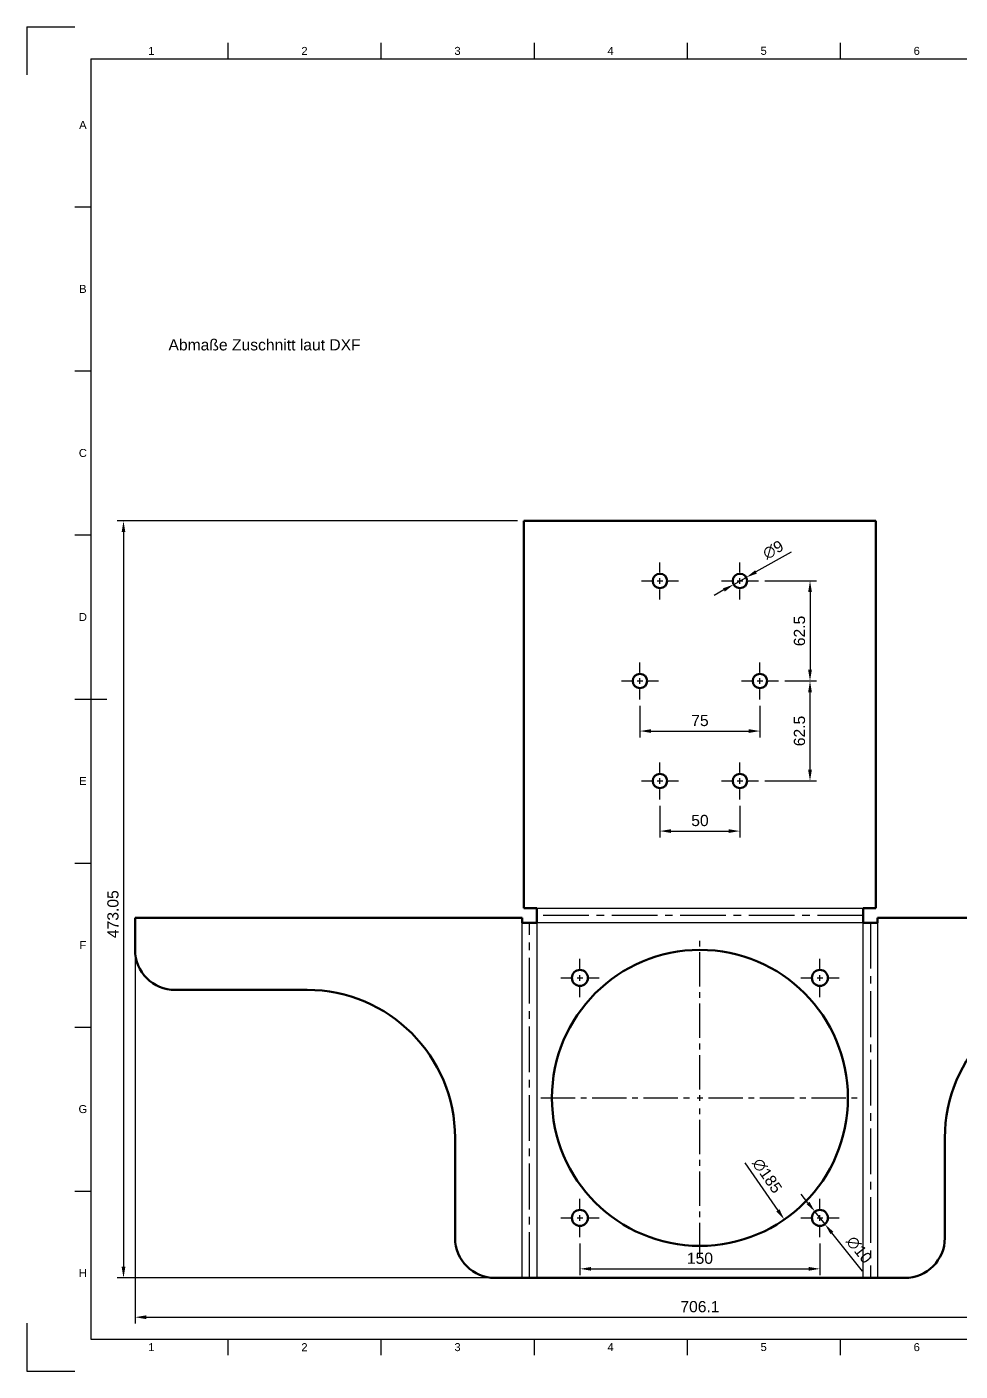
# Model space of a CAD drawing. Header units: millimetres. Extents: x 0 to 594, y 0 to 420.
# Drawn here: x 0 to 291.7, y 0 to 420 of the extents above; entities that cross this region are included whole.
import ezdxf
from ezdxf.enums import TextEntityAlignment as Align

# ---------------------------------------------------------------- set-up
doc = ezdxf.new("R2010")
doc.units = ezdxf.units.MM
doc.header["$LTSCALE"] = 0.75
doc.linetypes.add('CENTER2', pattern=[28.575, 19.05, -3.175, 3.175, -3.175])
for name, color, linetype, lineweight in [('Bend Center', 7, 'CENTER2', 25), ('Border', 7, 'Continuous', 25), ('FD_Dimensions', 7, 'Continuous', 25), ('Notes', 7, 'Continuous', 25), ('Smart Centers', 7, 'CENTER2', 25), ('Visible', 7, 'Continuous', 50), ('Visible Narrow', 7, 'Continuous', 25)]:
    doc.layers.add(name, color=color, linetype=linetype, lineweight=lineweight)
doc.styles.add('FusionTitle', font='')
doc.styles.get("Standard").update_dxf_attribs({"font": 'arial.ttf'})
doc.styles.get('FusionTitle').set_extended_font_data('Arial Unicode MS')
doc.dimstyles.new('Dim-ISO-25', dxfattribs={"dimtxt": 3.5, "dimasz": 3.5, "dimexe": 2, "dimexo": 2, "dimgap": 1.5, "dimtad": 1, "dimzin": 12, "dimdsep": 46, "dimtxsty": 'Standard', "dimcen": 0, "dimazin": 3, "dimtp": 0.1, "dimtm": 0.1, "dimtfac": 0.714, "dimtmove": 0, "dimatfit": 3, "dimfxl": 1, "dimtzin": 12, "dimarcsym": 0})

# ---------------------------------------------------------------- blocks, each defined once
blk = doc.blocks.new('*D33')
at = {"layer": 'Defpoints', "color": 0, "transparency": 16777216}
for p in [(155.342976, 265.632876), (30.199196, 29.108983), (146.319083, 29.108983)]:
    blk.add_point(p, dxfattribs=at)
at = {"layer": 'FD_Dimensions', "color": 0, "lineweight": -2, "transparency": 16777216}
for p, q in [((153.342976, 265.632876), (28.199196, 265.632876)), ((30.199196, 262.132876), (30.199196, 32.608983)), ((144.319083, 29.108983), (28.199196, 29.108983))]:
    blk.add_line(p, q, dxfattribs=at)
at = {"layer": 'FD_Dimensions', "color": 0, "transparency": 16777216}
for points in [[(29.615862, 262.132876), (30.782529, 262.132876), (30.199196, 265.632876)], [(29.615862, 32.608983), (30.782529, 32.608983), (30.199196, 29.108983)]]:
    blk.add_solid(points, dxfattribs=at)
at = {"layer": 'FD_Dimensions', "color": 0, "transparency": 16777216, "insert": (26.910997, 142.767982), "char_height": 3.5, "attachment_point": 5, "rotation": 90}
blk.add_mtext('473.05', dxfattribs=at)
blk = doc.blocks.new('ISO_A2_SHEET')
at = {"layer": 'Border'}
for p, q in [((0, 420), (15, 420)), ((0, 420), (0, 405)), ((62.8335, 415), (62.8335, 410)), ((110.6668, 415), (110.6668, 410)), ((158.5001, 415), (158.5001, 410)), ((206.3334, 415), (206.3334, 410)), ((254.1667, 415), (254.1667, 410)), ((20, 410), (584, 410)), ((20, 410), (20, 10)), ((15, 363.75), (20, 363.75)), ((15, 312.5), (20, 312.5)), ((15, 261.25), (20, 261.25)), ((15, 210), (25, 210)), ((15, 158.75), (20, 158.75)), ((15, 107.5), (20, 107.5)), ((15, 56.25), (20, 56.25)), ((0, 15), (0, 0)), ((20, 10), (584, 10)), ((62.8335, 10), (62.8335, 5)), ((110.6668, 10), (110.6668, 5)), ((158.5001, 10), (158.5001, 5)), ((206.3334, 10), (206.3334, 5)), ((254.1667, 10), (254.1667, 5)), ((0, 0), (15, 0))]:
    blk.add_line(p, q, dxfattribs=at)
at = {"layer": 'Border', "style": 'FusionTitle'}
for s, p in [('1', (38.91685, 412.5)), ('2', (86.75015, 412.5)), ('3', (134.58345, 412.5)), ('4', (182.41675, 412.5)), ('5', (230.25005, 412.5)), ('6', (278.08335, 412.5)), ('A', (17.5, 389.375)), ('B', (17.5, 338.125)), ('C', (17.5, 286.875)), ('D', (17.5, 235.625)), ('E', (17.5, 184.375)), ('F', (17.5, 133.125)), ('G', (17.5, 81.875)), ('H', (17.5, 30.625)), ('1', (38.91685, 7.5)), ('2', (86.75015, 7.5)), ('3', (134.58345, 7.5)), ('4', (182.41675, 7.5)), ('5', (230.25005, 7.5)), ('6', (278.08335, 7.5))]:
    blk.add_text(s, height=2.5, dxfattribs=at).set_placement(p, align=Align.MIDDLE)
blk = doc.blocks.new('*D38')
at = {"layer": 'Defpoints', "color": 0, "transparency": 16777216}
for p in [(33.819083, 131.608983), (386.866869, 131.608983), (386.866869, 16.839335)]:
    blk.add_point(p, dxfattribs=at)
at = {"layer": 'FD_Dimensions', "lineweight": -2, "transparency": 16777216}
for p, q in [((33.819083, 129.608983), (33.819083, 14.839335)), ((386.866869, 129.608983), (386.866869, 14.839335)), ((37.319083, 16.839335), (383.366869, 16.839335))]:
    blk.add_line(p, q, dxfattribs=at)
at = {"layer": 'FD_Dimensions', "transparency": 16777216}
for points in [[(37.319083, 17.422668), (37.319083, 16.256001), (33.819083, 16.839335)], [(383.366869, 17.422668), (383.366869, 16.256001), (386.866869, 16.839335)]]:
    blk.add_solid(points, dxfattribs=at)
at = {"layer": 'FD_Dimensions', "color": 0, "transparency": 16777216, "insert": (210.342976, 20.12634), "char_height": 3.5, "attachment_point": 5}
blk.add_mtext('706.1', dxfattribs=at)
blk = doc.blocks.new('*U13')
at = {"layer": 'Smart Centers', "color": 0, "ltscale": 0.75, "transparency": 16777216}
for p, q in [((0, 2.678906), (0, 5.75)), ((-5.75, 0), (-2.678906, 0)), ((2.678906, 0), (5.75, 0)), ((0, -5.75), (0, -2.678906))]:
    blk.add_line(p, q, dxfattribs=at)
at = {"layer": 'Smart Centers', "color": 0, "linetype": 'Continuous', "ltscale": 0.75, "transparency": 16777216}
for p, q in [((-0.892969, 0), (0.892969, 0)), ((0, -0.892969), (0, 0.892969))]:
    blk.add_line(p, q, dxfattribs=at)
blk = doc.blocks.new('*U14')
at = {"layer": 'Smart Centers', "color": 0, "ltscale": 0.75, "transparency": 16777216}
for p, q in [((0, 2.678906), (0, 5.75)), ((-5.75, 0), (-2.678906, 0)), ((2.678906, 0), (5.75, 0)), ((0, -5.75), (0, -2.678906))]:
    blk.add_line(p, q, dxfattribs=at)
at = {"layer": 'Smart Centers', "color": 0, "linetype": 'Continuous', "ltscale": 0.75, "transparency": 16777216}
for p, q in [((-0.892969, 0), (0.892969, 0)), ((0, -0.892969), (0, 0.892969))]:
    blk.add_line(p, q, dxfattribs=at)
blk = doc.blocks.new('*U15')
at = {"layer": 'Smart Centers', "color": 0, "ltscale": 0.75, "transparency": 16777216}
for p, q in [((0, 2.678906), (0, 5.75)), ((-5.75, 0), (-2.678906, 0)), ((2.678906, 0), (5.75, 0)), ((0, -5.75), (0, -2.678906))]:
    blk.add_line(p, q, dxfattribs=at)
at = {"layer": 'Smart Centers', "color": 0, "linetype": 'Continuous', "ltscale": 0.75, "transparency": 16777216}
for p, q in [((-0.892969, 0), (0.892969, 0)), ((0, -0.892969), (0, 0.892969))]:
    blk.add_line(p, q, dxfattribs=at)
blk = doc.blocks.new('*U16')
at = {"layer": 'Smart Centers', "color": 0, "ltscale": 0.75, "transparency": 16777216}
for p, q in [((0, 2.678906), (0, 5.75)), ((-5.75, 0), (-2.678906, 0)), ((2.678906, 0), (5.75, 0)), ((0, -5.75), (0, -2.678906))]:
    blk.add_line(p, q, dxfattribs=at)
at = {"layer": 'Smart Centers', "color": 0, "linetype": 'Continuous', "ltscale": 0.75, "transparency": 16777216}
for p, q in [((-0.892969, 0), (0.892969, 0)), ((0, -0.892969), (0, 0.892969))]:
    blk.add_line(p, q, dxfattribs=at)
blk = doc.blocks.new('*U17')
at = {"layer": 'Smart Centers', "color": 0, "ltscale": 0.75, "transparency": 16777216}
for p, q in [((0, 2.678906), (0, 5.75)), ((-5.75, 0), (-2.678906, 0)), ((2.678906, 0), (5.75, 0)), ((0, -5.75), (0, -2.678906))]:
    blk.add_line(p, q, dxfattribs=at)
at = {"layer": 'Smart Centers', "color": 0, "linetype": 'Continuous', "ltscale": 0.75, "transparency": 16777216}
for p, q in [((-0.892969, 0), (0.892969, 0)), ((0, -0.892969), (0, 0.892969))]:
    blk.add_line(p, q, dxfattribs=at)
blk = doc.blocks.new('*U18')
at = {"layer": 'Smart Centers', "color": 0, "ltscale": 0.75, "transparency": 16777216}
for p, q in [((0, 2.678906), (0, 5.75)), ((-5.75, 0), (-2.678906, 0)), ((2.678906, 0), (5.75, 0)), ((0, -5.75), (0, -2.678906))]:
    blk.add_line(p, q, dxfattribs=at)
at = {"layer": 'Smart Centers', "color": 0, "linetype": 'Continuous', "ltscale": 0.75, "transparency": 16777216}
for p, q in [((-0.892969, 0), (0.892969, 0)), ((0, -0.892969), (0, 0.892969))]:
    blk.add_line(p, q, dxfattribs=at)
blk = doc.blocks.new('*U19')
at = {"layer": 'Smart Centers', "color": 0, "ltscale": 0.75, "transparency": 16777216}
for p, q in [((0, 2.678906), (0, 6)), ((-6, 0), (-2.678906, 0)), ((2.678906, 0), (6, 0)), ((0, -6), (0, -2.678906))]:
    blk.add_line(p, q, dxfattribs=at)
at = {"layer": 'Smart Centers', "color": 0, "linetype": 'Continuous', "ltscale": 0.75, "transparency": 16777216}
for p, q in [((-0.892969, 0), (0.892969, 0)), ((0, -0.892969), (0, 0.892969))]:
    blk.add_line(p, q, dxfattribs=at)
blk = doc.blocks.new('*U20')
at = {"layer": 'Smart Centers', "color": 0, "ltscale": 0.75, "transparency": 16777216}
for p, q in [((0, 2.678906), (0, 49.75)), ((-49.75, 0), (-2.678906, 0)), ((2.678906, 0), (49.75, 0)), ((0, -49.75), (0, -2.678906))]:
    blk.add_line(p, q, dxfattribs=at)
at = {"layer": 'Smart Centers', "color": 0, "linetype": 'Continuous', "ltscale": 0.75, "transparency": 16777216}
for p, q in [((-0.892969, 0), (0.892969, 0)), ((0, -0.892969), (0, 0.892969))]:
    blk.add_line(p, q, dxfattribs=at)
blk = doc.blocks.new('*U21')
at = {"layer": 'Smart Centers', "color": 0, "ltscale": 0.75, "transparency": 16777216}
for p, q in [((0, 2.678906), (0, 6)), ((-6, 0), (-2.678906, 0)), ((2.678906, 0), (6, 0)), ((0, -6), (0, -2.678906))]:
    blk.add_line(p, q, dxfattribs=at)
at = {"layer": 'Smart Centers', "color": 0, "linetype": 'Continuous', "ltscale": 0.75, "transparency": 16777216}
for p, q in [((-0.892969, 0), (0.892969, 0)), ((0, -0.892969), (0, 0.892969))]:
    blk.add_line(p, q, dxfattribs=at)
blk = doc.blocks.new('*U22')
at = {"layer": 'Smart Centers', "color": 0, "ltscale": 0.75, "transparency": 16777216}
for p, q in [((0, 2.678906), (0, 6)), ((-6, 0), (-2.678906, 0)), ((2.678906, 0), (6, 0)), ((0, -6), (0, -2.678906))]:
    blk.add_line(p, q, dxfattribs=at)
at = {"layer": 'Smart Centers', "color": 0, "linetype": 'Continuous', "ltscale": 0.75, "transparency": 16777216}
for p, q in [((-0.892969, 0), (0.892969, 0)), ((0, -0.892969), (0, 0.892969))]:
    blk.add_line(p, q, dxfattribs=at)
blk = doc.blocks.new('*U23')
at = {"layer": 'Smart Centers', "color": 0, "ltscale": 0.75, "transparency": 16777216}
for p, q in [((0, 2.678906), (0, 6)), ((-6, 0), (-2.678906, 0)), ((2.678906, 0), (6, 0)), ((0, -6), (0, -2.678906))]:
    blk.add_line(p, q, dxfattribs=at)
at = {"layer": 'Smart Centers', "color": 0, "linetype": 'Continuous', "ltscale": 0.75, "transparency": 16777216}
for p, q in [((-0.892969, 0), (0.892969, 0)), ((0, -0.892969), (0, 0.892969))]:
    blk.add_line(p, q, dxfattribs=at)
blk = doc.blocks.new('*D39')
at = {"layer": 'Defpoints', "color": 0, "transparency": 16777216}
for p in [(246.286737, 49.815541), (249.399215, 45.902424)]:
    blk.add_point(p, dxfattribs=at)
at = {"layer": 'FD_Dimensions', "lineweight": -2, "transparency": 16777216}
for p, q in [((244.108003, 52.554723), (241.929269, 55.293905)), ((246.286737, 49.815541), (249.399215, 45.902424)), ((261.108159, 31.181524), (251.577949, 43.163242))]:
    blk.add_line(p, q, dxfattribs=at)
at = {"layer": 'FD_Dimensions', "transparency": 16777216}
for points in [[(244.564534, 52.917846), (243.651473, 52.191601), (246.286737, 49.815541)], [(252.034479, 43.526365), (251.121418, 42.80012), (249.399215, 45.902424)]]:
    blk.add_solid(points, dxfattribs=at)
at = {"layer": 'FD_Dimensions', "color": 0, "transparency": 16777216, "insert": (260.081516, 37.909871), "char_height": 3.5, "attachment_point": 5, "rotation": 308.49859007}
blk.add_mtext('∅10', dxfattribs=at)
blk = doc.blocks.new('*D40')
at = {"layer": 'Defpoints', "color": 0, "transparency": 16777216}
for p in [(183.981138, 123.360509), (236.704814, 47.357457)]:
    blk.add_point(p, dxfattribs=at)
at = {"layer": 'FD_Dimensions', "lineweight": -2, "transparency": 16777216}
blk.add_line((224.411825, 65.078238), (234.709864, 50.233248), dxfattribs=at)
at = {"layer": 'FD_Dimensions', "transparency": 16777216}
blk.add_solid([(235.189163, 50.56574), (234.230566, 49.900756), (236.704814, 47.357457)], dxfattribs=at)
at = {"layer": 'FD_Dimensions', "color": 0, "transparency": 16777216, "insert": (231.344581, 61.022978), "char_height": 3.5, "attachment_point": 5, "rotation": 304.74923004}
blk.add_mtext('∅185', dxfattribs=at)
blk = doc.blocks.new('*D41')
at = {"layer": 'Defpoints', "color": 0, "transparency": 16777216}
for p in [(172.842976, 41.858983), (247.842976, 41.858983), (247.842976, 31.959488)]:
    blk.add_point(p, dxfattribs=at)
at = {"layer": 'FD_Dimensions', "lineweight": -2, "transparency": 16777216}
for p, q in [((172.842976, 39.858983), (172.842976, 29.959488)), ((247.842976, 39.858983), (247.842976, 29.959488)), ((176.342976, 31.959488), (244.342976, 31.959488))]:
    blk.add_line(p, q, dxfattribs=at)
at = {"layer": 'FD_Dimensions', "transparency": 16777216}
for points in [[(176.342976, 32.542821), (176.342976, 31.376155), (172.842976, 31.959488)], [(244.342976, 32.542821), (244.342976, 31.376155), (247.842976, 31.959488)]]:
    blk.add_solid(points, dxfattribs=at)
at = {"layer": 'FD_Dimensions', "color": 0, "transparency": 16777216, "insert": (210.342976, 35.246493), "char_height": 3.5, "attachment_point": 5}
blk.add_mtext('150', dxfattribs=at)
blk = doc.blocks.new('*D42')
at = {"layer": 'Defpoints', "color": 0, "transparency": 16777216}
for p in [(197.842976, 178.632876), (222.842976, 178.632876), (222.842976, 168.733381)]:
    blk.add_point(p, dxfattribs=at)
at = {"layer": 'FD_Dimensions', "lineweight": -2, "transparency": 16777216}
for p, q in [((197.842976, 176.632876), (197.842976, 166.733381)), ((222.842976, 176.632876), (222.842976, 166.733381)), ((201.342976, 168.733381), (219.342976, 168.733381))]:
    blk.add_line(p, q, dxfattribs=at)
at = {"layer": 'FD_Dimensions', "transparency": 16777216}
for points in [[(201.342976, 169.316715), (201.342976, 168.150048), (197.842976, 168.733381)], [(219.342976, 169.316715), (219.342976, 168.150048), (222.842976, 168.733381)]]:
    blk.add_solid(points, dxfattribs=at)
at = {"layer": 'FD_Dimensions', "color": 0, "transparency": 16777216, "insert": (210.342976, 172.020387), "char_height": 3.5, "attachment_point": 5}
blk.add_mtext('50', dxfattribs=at)
blk = doc.blocks.new('*D43')
at = {"layer": 'Defpoints', "color": 0, "transparency": 16777216}
for p in [(191.592976, 209.882876), (229.092976, 209.882876), (229.092976, 199.983381)]:
    blk.add_point(p, dxfattribs=at)
at = {"layer": 'FD_Dimensions', "lineweight": -2, "transparency": 16777216}
for p, q in [((191.592976, 207.882876), (191.592976, 197.983381)), ((229.092976, 207.882876), (229.092976, 197.983381)), ((195.092976, 199.983381), (225.592976, 199.983381))]:
    blk.add_line(p, q, dxfattribs=at)
at = {"layer": 'FD_Dimensions', "transparency": 16777216}
for points in [[(195.092976, 200.566715), (195.092976, 199.400048), (191.592976, 199.983381)], [(225.592976, 200.566715), (225.592976, 199.400048), (229.092976, 199.983381)]]:
    blk.add_solid(points, dxfattribs=at)
at = {"layer": 'FD_Dimensions', "color": 0, "transparency": 16777216, "insert": (210.342976, 203.263224), "char_height": 3.5, "attachment_point": 5}
blk.add_mtext('75', dxfattribs=at)
blk = doc.blocks.new('*D44')
at = {"layer": 'Defpoints', "color": 0, "transparency": 16777216}
for p in [(234.842976, 215.632876), (244.742471, 215.632876), (228.592976, 184.382876)]:
    blk.add_point(p, dxfattribs=at)
at = {"layer": 'FD_Dimensions', "lineweight": -2, "transparency": 16777216}
for p, q in [((236.842976, 215.632876), (246.742471, 215.632876)), ((244.742471, 187.882876), (244.742471, 212.132876)), ((230.592976, 184.382876), (246.742471, 184.382876))]:
    blk.add_line(p, q, dxfattribs=at)
at = {"layer": 'FD_Dimensions', "transparency": 16777216}
for points in [[(244.159138, 212.132876), (245.325804, 212.132876), (244.742471, 215.632876)], [(244.159138, 187.882876), (245.325804, 187.882876), (244.742471, 184.382876)]]:
    blk.add_solid(points, dxfattribs=at)
at = {"layer": 'FD_Dimensions', "color": 0, "transparency": 16777216, "insert": (241.455465, 200.007876), "char_height": 3.5, "attachment_point": 5, "rotation": 90}
blk.add_mtext('62.5', dxfattribs=at)
blk = doc.blocks.new('*D45')
at = {"layer": 'Defpoints', "color": 0, "transparency": 16777216}
for p in [(228.592976, 246.882876), (234.842976, 215.632876), (244.742471, 215.632876)]:
    blk.add_point(p, dxfattribs=at)
at = {"layer": 'FD_Dimensions', "lineweight": -2, "transparency": 16777216}
for p, q in [((230.592976, 246.882876), (246.742471, 246.882876)), ((244.742471, 243.382876), (244.742471, 219.132876)), ((236.842976, 215.632876), (246.742471, 215.632876))]:
    blk.add_line(p, q, dxfattribs=at)
at = {"layer": 'FD_Dimensions', "transparency": 16777216}
for points in [[(244.159138, 243.382876), (245.325804, 243.382876), (244.742471, 246.882876)], [(244.159138, 219.132876), (245.325804, 219.132876), (244.742471, 215.632876)]]:
    blk.add_solid(points, dxfattribs=at)
at = {"layer": 'FD_Dimensions', "color": 0, "transparency": 16777216, "insert": (241.455465, 231.257876), "char_height": 3.5, "attachment_point": 5, "rotation": 90}
blk.add_mtext('62.5', dxfattribs=at)
blk = doc.blocks.new('*D46')
at = {"layer": 'Defpoints', "color": 0, "transparency": 16777216}
for p in [(224.80449, 247.98513), (220.881462, 245.780623)]:
    blk.add_point(p, dxfattribs=at)
at = {"layer": 'FD_Dimensions', "lineweight": -2, "transparency": 16777216}
for p, q in [((238.84848, 255.877009), (227.855734, 249.699746)), ((220.881462, 245.780623), (224.80449, 247.98513)), ((217.830218, 244.066007), (214.778973, 242.351391))]:
    blk.add_line(p, q, dxfattribs=at)
at = {"layer": 'FD_Dimensions', "transparency": 16777216}
for points in [[(227.569965, 250.208286), (228.141504, 249.191205), (224.80449, 247.98513)], [(217.544448, 244.574548), (218.115987, 243.557466), (220.881462, 245.780623)]]:
    blk.add_solid(points, dxfattribs=at)
at = {"layer": 'FD_Dimensions', "color": 0, "transparency": 16777216, "insert": (233.219504, 256.596579), "char_height": 3.5, "attachment_point": 5, "rotation": 29.33335902}
blk.add_mtext('∅9', dxfattribs=at)

msp = doc.modelspace()

# ---------------------------------------------------------------- linework, layer by layer
at = {"layer": 'Bend Center'}
for p, q in [((157.081029, 29.108983), (157.081029, 140.108983)), ((261.342976, 142.37093), (159.342976, 142.37093)), ((263.604923, 140.108983), (263.604923, 29.108983))]:
    msp.add_line(p, q, dxfattribs=at)
at = {"layer": 'Visible'}
for p, q in [((155.342976, 265.632876), (155.342976, 144.632876)), ((265.342976, 265.632876), (155.342976, 265.632876)), ((265.342976, 144.632876), (265.342976, 265.632876)), ((155.342976, 144.632876), (159.342976, 144.632876)), ((159.342976, 144.632876), (159.342976, 140.108983)), ((261.342976, 144.632876), (265.342976, 144.632876)), ((261.342976, 140.108983), (261.342976, 144.632876)), ((33.819083, 131.608983), (33.819083, 141.608983)), ((33.819083, 141.608983), (154.819083, 141.608983)), ((154.819083, 140.108983), (154.819083, 141.608983)), ((159.342976, 140.108983), (154.819083, 140.108983)), ((265.866869, 140.108983), (261.342976, 140.108983)), ((265.866869, 141.608983), (386.866869, 141.608983)), ((265.866869, 140.108983), (265.866869, 141.608983)), ((46.319083, 119.108983), (87.569083, 119.108983)), ((133.819083, 72.858983), (133.819083, 41.608983)), ((286.866869, 41.608983), (286.866869, 72.858983)), ((146.319083, 29.108983), (274.366869, 29.108983))]:
    msp.add_line(p, q, dxfattribs=at)
at = {"layer": 'Visible', "extrusion": (0, 0, -1)}
for centre, radius in [((-197.842976, 246.882876), 2.25), ((-222.842976, 246.882876), 2.25), ((-191.592976, 215.632876), 2.25), ((-229.092976, 215.632876), 2.25), ((-197.842976, 184.382876), 2.25), ((-222.842976, 184.382876), 2.25), ((-172.842976, 122.858983), 2.5), ((-247.842976, 122.858983), 2.5), ((-172.842976, 47.858983), 2.5), ((-247.842976, 47.858983), 2.5)]:
    msp.add_circle(centre, radius, dxfattribs=at)
at = {"layer": 'Visible'}
msp.add_circle((210.342976, 85.358983), 46.25, dxfattribs=at)
at = {"layer": 'Visible', "extrusion": (0, 0, -1)}
for centre, start, end in [((-46.319083, 131.608983), 270, 0), ((-146.319083, 41.608983), 270, 0), ((-274.366869, 41.608983), 180, 270)]:
    msp.add_arc(centre, 12.5, start, end, dxfattribs=at)
at = {"layer": 'Visible'}
for centre, start, end in [((87.569083, 72.858983), 0, 90), ((333.116869, 72.858983), 90, 180)]:
    msp.add_arc(centre, 46.25, start, end, dxfattribs=at)
at = {"layer": 'Visible Narrow'}
for p, q in [((159.342976, 144.632876), (261.342976, 144.632876)), ((154.819083, 29.108983), (154.819083, 140.108983)), ((261.342976, 140.108983), (159.342976, 140.108983)), ((159.342976, 140.108983), (159.342976, 29.108983)), ((261.342976, 29.108983), (261.342976, 140.108983)), ((265.866869, 140.108983), (265.866869, 29.108983))]:
    msp.add_line(p, q, dxfattribs=at)

# ---------------------------------------------------------------- block references
at = {"layer": 'Border'}
msp.add_blockref('ISO_A2_SHEET', (0, 0), dxfattribs=at)
at = {"layer": 'Smart Centers', "ltscale": 0.75}
for name, p in [('*U13', (197.842976, 246.882876)), ('*U14', (222.842976, 246.882876)), ('*U16', (191.592976, 215.632876)), ('*U15', (229.092976, 215.632876)), ('*U17', (197.842976, 184.382876)), ('*U18', (222.842976, 184.382876)), ('*U20', (210.342976, 85.358983)), ('*U19', (172.842976, 122.858983)), ('*U21', (247.842976, 122.858983)), ('*U23', (172.842976, 47.858983)), ('*U22', (247.842976, 47.858983))]:
    msp.add_blockref(name, p, dxfattribs=at)

# ---------------------------------------------------------------- texts
at = {"layer": 'Notes', "insert": (44.258484, 322.413638), "char_height": 3.5, "attachment_point": 1}
msp.add_mtext_dynamic_manual_height_columns('Abmaße Zuschnitt laut DXF', width=84.778453, gutter_width=17.5, heights=[0], dxfattribs=at)

# ---------------------------------------------------------------- dimensions: what is measured, and where the dimension line sits
at = {"layer": 'FD_Dimensions'}
dim = msp.add_linear_dim(base=(30.199196, 29.108983), p1=(155.342976, 265.632876), p2=(146.319083, 29.108983), angle=270, dimstyle='Dim-ISO-25', override={"dimlfac": 2}, dxfattribs=at)
dim.commit()
dim.dimension.update_dxf_attribs({"geometry": '*D33', "text_midpoint": (30.199196, 142.767982), "dimtype": 160})
dim = msp.add_diameter_dim_2p(p1=(220.881462, 245.780623), p2=(224.80449, 247.98513), dimstyle='Dim-ISO-25', override={"dimlfac": 2, "dimclrd": 256, "dimclre": 256}, dxfattribs=at)
dim.commit()
dim.dimension.update_dxf_attribs({"geometry": '*D46', "text_midpoint": (233.219504, 256.596579)})
for base, p1, p2, angle, picture, middle in [((244.742471, 215.632876), (228.592976, 246.882876), (234.842976, 215.632876), 90, '*D45', (241.455465, 231.257876)), ((244.742471, 215.632876), (228.592976, 184.382876), (234.842976, 215.632876), 90, '*D44', (241.455465, 200.007876)), ((386.866869, 16.839335), (33.819083, 131.608983), (386.866869, 131.608983), 180, '*D38', (210.342976, 20.12634))]:
    dim = msp.add_linear_dim(base=base, p1=p1, p2=p2, angle=angle, dimstyle='Dim-ISO-25', override={"dimlfac": 2, "dimclrd": 256, "dimclre": 256}, dxfattribs=at)
    dim.commit()
    dim.dimension.update_dxf_attribs({"geometry": picture, "text_midpoint": middle})
for p1, p2, picture, middle in [((191.592976, 209.882876), (229.092976, 209.882876), '*D43', (210.342976, 203.263224)), ((197.842976, 178.632876), (222.842976, 178.632876), '*D42', (210.342976, 172.020387)), ((172.842976, 41.858983), (247.842976, 41.858983), '*D41', (210.342976, 35.246493))]:
    dim = msp.add_aligned_dim(p1=p1, p2=p2, distance=-9.899495, dimstyle='Dim-ISO-25', override={"dimlfac": 2, "dimclrd": 256, "dimclre": 256}, dxfattribs=at)
    dim.commit()
    dim.dimension.update_dxf_attribs({"geometry": picture, "text_midpoint": middle})
for p1, p2, picture, middle in [((183.981138, 123.360509), (236.704814, 47.357457), '*D40', (228.56337, 59.093638)), ((246.286737, 49.815541), (249.399215, 45.902424), '*D39', (257.432421, 35.802792))]:
    dim = msp.add_diameter_dim_2p(p1=p1, p2=p2, dimstyle='Dim-ISO-25', override={"dimlfac": 2, "dimclrd": 256, "dimclre": 256}, dxfattribs=at)
    dim.commit()
    dim.dimension.update_dxf_attribs({"geometry": picture, "text_midpoint": middle, "dimtype": 163})

doc.saveas('drawing.dxf')
